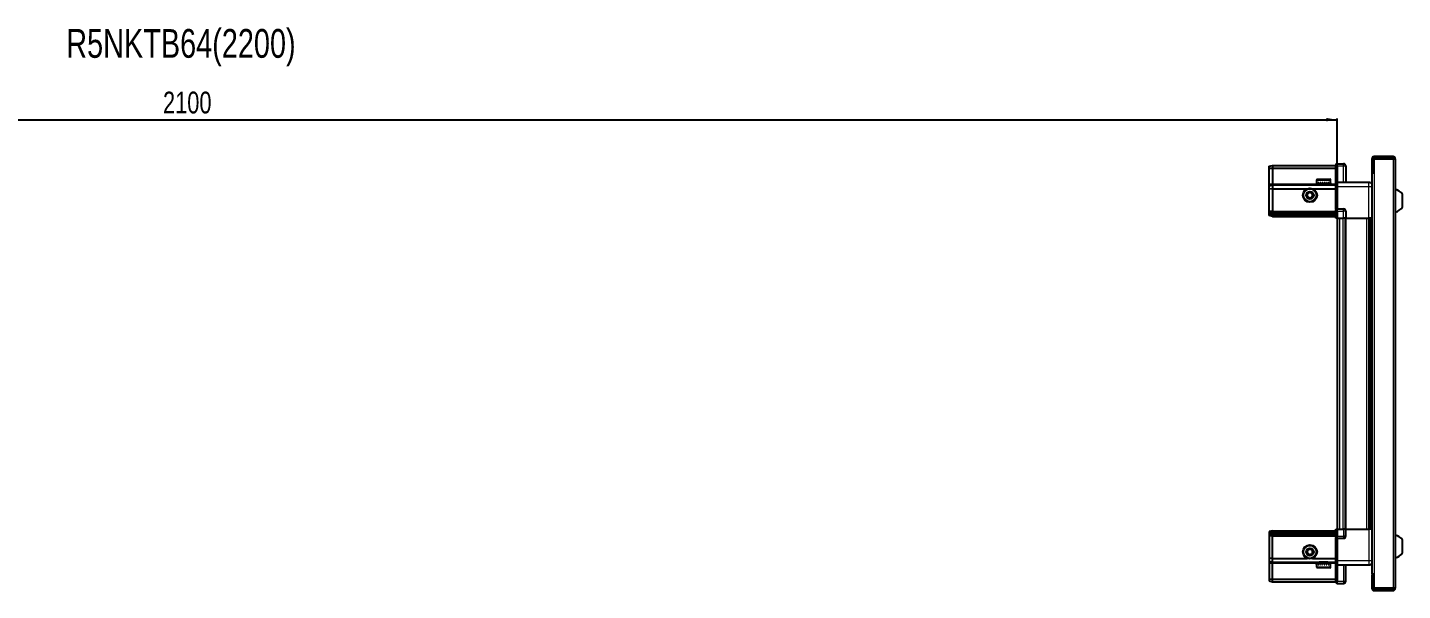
# Model space of a CAD drawing. Header units: millimetres. Extents: x 899 to 4677, y -1016 to 1812.
# Drawn here: x 2658 to 3922, y 1294 to 1812 of the extents above; entities that cross this region are included whole.
import ezdxf

# ---------------------------------------------------------------- set-up
doc = ezdxf.new("R2010")
doc.units = ezdxf.units.MM
doc.layers.add('FORMAT', color=7, linetype='Continuous')
doc.styles.add('SLDTEXTSTYLE0', font='TXT', dxfattribs={"width": 0.75})
doc.dimstyles.new('SLDDIMSTYLE0', dxfattribs={"dimtxt": 20, "dimasz": 10, "dimexe": 0, "dimexo": 0.0625, "dimgap": 5, "dimtad": 2, "dimdec": 1, "dimrnd": 1e-09, "dimzin": 12, "dimdsep": 46, "dimtxsty": 'SLDTEXTSTYLE0', "dimsah": 1, "dimcen": 0.09, "dimadec": 0, "dimazin": 3, "dimtfac": 1, "dimtofl": 0, "dimtmove": 0, "dimatfit": 3, "dimfxl": 0, "dimfrac": 2, "dimtolj": 1, "dimtzin": 12, "dimarcsym": 0})

# ---------------------------------------------------------------- blocks, each defined once
blk = doc.blocks.new('_D_4')
at = {"layer": 'FORMAT'}
for p, q in [((1762.2, 1636.9), (1762.2, 1728.4)), ((1762.2, 1727.4), (3862.2, 1727.4)), ((3862.2, 1636.9), (3862.2, 1728.4))]:
    blk.add_line(p, q, dxfattribs=at)
for points in [[(1762.2, 1727.4), (1772.2, 1725.9), (1772.2, 1729)], [(3862.2, 1727.4), (3852.2, 1729), (3852.2, 1725.9)]]:
    blk.add_solid(points, dxfattribs=at)
at = {"layer": 'FORMAT', "insert": (2782.6, 1753.2), "char_height": 20, "attachment_point": 1, "style": 'SLDTEXTSTYLE0'}
blk.add_mtext('2100', dxfattribs=at)

msp = doc.modelspace()

# ---------------------------------------------------------------- linework, layer by layer
at = {"color": 7, "linetype": 'Continuous', "lineweight": 25}
for p, q in [((3799.55, 1684.63), (3802.55, 1685.43)), ((3799.55, 1682.78), (3799.55, 1684.63)), ((3799.55, 1682.78), (3802.55, 1682.93)), ((3799.55, 1668.43), (3799.55, 1682.78)), ((3802.55, 1685.43), (3802.55, 1682.93)), ((3802.55, 1685.43), (3860.85, 1685.43)), ((3802.55, 1682.93), (3802.55, 1668.43)), ((3802.55, 1682.93), (3860.85, 1682.93)), ((3861.71, 1686.93), (3860.85, 1686.43)), ((3861.71, 1686.93), (3860.85, 1686.43)), ((3860.85, 1686.43), (3860.85, 1684.93)), ((3860.85, 1670.13), (3860.85, 1684.93)), ((3862.05, 1686.93), (3861.71, 1686.93)), ((3862.05, 1686.93), (3861.71, 1686.93)), ((3862.05, 1686.93), (3862.05, 1686.93)), ((3862.05, 1684.93), (3862.05, 1686.93)), ((3862.05, 1686.93), (3868.05, 1686.93)), ((3862.05, 1684.93), (3862.05, 1670.13)), ((3870.05, 1684.93), (3870.05, 1669.93)), ((3894.05, 1691.33), (3894.05, 1678.93)), ((3895.55, 1691.33), (3895.55, 1678.93)), ((3896.05, 1678.43), (3896.05, 1691.33)), ((3896.05, 1691.33), (3913.45, 1691.33)), ((3913.45, 1693.43), (3896.15, 1693.43)), ((3913.45, 1691.93), (3896.15, 1691.93)), ((3913.45, 1691.93), (3913.45, 1693.43)), ((3913.45, 1691.33), (3915.55, 1691.33)), ((3915.55, 1691.33), (3915.55, 1296.53)), ((3843.05, 1671.83), (3843.05, 1668.93)), ((3843.05, 1668.93), (3843.09, 1668.93)), ((3843.21, 1669.43), (3843.09, 1669.43)), ((3843.09, 1669.43), (3843.09, 1668.93)), ((3843.09, 1668.93), (3843.21, 1668.93)), ((3843.21, 1669.43), (3843.21, 1668.93)), ((3843.21, 1668.93), (3843.62, 1668.93)), ((3843.96, 1669.43), (3843.62, 1669.43)), ((3843.62, 1669.43), (3843.62, 1668.93)), ((3843.62, 1668.93), (3843.96, 1668.93)), ((3843.85, 1672.63), (3855.25, 1672.63)), ((3843.96, 1669.43), (3843.96, 1668.93)), ((3843.96, 1668.93), (3844.73, 1668.93)), ((3845.25, 1669.43), (3844.73, 1669.43)), ((3844.73, 1669.43), (3844.73, 1668.93)), ((3844.73, 1668.93), (3845.25, 1668.93)), ((3845.15, 1668.93), (3845.15, 1668.83)), ((3845.15, 1668.83), (3853.95, 1668.83)), ((3845.25, 1669.43), (3845.25, 1668.93)), ((3845.25, 1668.93), (3846.31, 1668.93)), ((3846.97, 1669.43), (3846.31, 1669.43)), ((3846.31, 1669.43), (3846.31, 1668.93)), ((3846.31, 1668.93), (3846.97, 1668.93)), ((3846.97, 1669.43), (3846.97, 1668.93)), ((3846.97, 1668.93), (3848.21, 1668.93)), ((3848.94, 1669.43), (3848.21, 1669.43)), ((3848.21, 1669.43), (3848.21, 1668.93)), ((3848.21, 1668.93), (3848.64, 1668.93)), ((3848.64, 1669.43), (3848.64, 1668.93)), ((3848.94, 1669.43), (3848.94, 1668.93)), ((3848.94, 1668.93), (3850.24, 1668.93)), ((3850.97, 1669.43), (3850.24, 1669.43)), ((3850.24, 1669.43), (3850.24, 1668.93)), ((3850.51, 1669.43), (3850.51, 1668.93)), ((3850.51, 1668.93), (3850.97, 1668.93)), ((3850.97, 1669.43), (3850.97, 1668.93)), ((3850.97, 1668.93), (3852.2, 1668.93)), ((3852.86, 1669.43), (3852.2, 1669.43)), ((3852.2, 1669.43), (3852.2, 1668.93)), ((3852.2, 1668.93), (3852.86, 1668.93)), ((3852.86, 1669.43), (3852.86, 1668.93)), ((3852.86, 1668.93), (3853.91, 1668.93)), ((3854.43, 1669.43), (3853.91, 1669.43)), ((3853.91, 1669.43), (3853.91, 1668.93)), ((3853.91, 1668.93), (3854.43, 1668.93)), ((3853.95, 1668.83), (3853.95, 1668.93)), ((3854.43, 1669.43), (3854.43, 1668.93)), ((3854.43, 1668.93), (3855.18, 1668.93)), ((3855.52, 1669.43), (3855.18, 1669.43)), ((3855.18, 1669.43), (3855.18, 1668.93)), ((3855.18, 1668.93), (3855.52, 1668.93)), ((3855.52, 1669.43), (3855.52, 1668.93)), ((3855.52, 1668.93), (3855.91, 1668.93)), ((3856.02, 1669.43), (3855.91, 1669.43)), ((3855.91, 1669.43), (3855.91, 1668.93)), ((3855.91, 1668.93), (3856.02, 1668.93)), ((3856.02, 1669.43), (3856.02, 1668.93)), ((3856.02, 1668.93), (3856.05, 1668.93)), ((3856.05, 1668.93), (3856.05, 1671.83)), ((3860.85, 1669.93), (3860.85, 1670.13)), ((3862.05, 1669.93), (3860.85, 1669.93)), ((3860.85, 1665.93), (3860.85, 1669.93)), ((3862.05, 1670.13), (3862.05, 1669.93)), ((3862.05, 1669.93), (3862.05, 1665.93)), ((3862.05, 1669.93), (3891.05, 1669.93)), ((3893.95, 1678.43), (3893.95, 1309.43)), ((3893.95, 1678.43), (3896.05, 1678.43)), ((3894.05, 1678.93), (3895.55, 1678.93)), ((3799.55, 1666.63), (3799.55, 1668.43)), ((3799.55, 1666.63), (3802.55, 1667.43)), ((3799.55, 1663.6), (3799.55, 1666.63)), ((3802.55, 1663.93), (3799.55, 1663.6)), ((3799.55, 1643.43), (3799.55, 1663.6)), ((3802.55, 1668.43), (3802.55, 1667.43)), ((3802.55, 1667.43), (3802.55, 1663.93)), ((3802.55, 1667.43), (3860.85, 1667.43)), ((3802.55, 1663.93), (3802.55, 1643.43)), ((3802.55, 1663.93), (3834.55, 1663.93)), ((3839.55, 1663.93), (3860.85, 1663.93)), ((3845.55, 1668.43), (3846.24, 1667.95)), ((3845.55, 1668.43), (3853.55, 1668.43)), ((3846.24, 1667.95), (3845.55, 1667.47)), ((3845.55, 1667.47), (3845.55, 1667.43)), ((3845.55, 1667.47), (3853.55, 1667.47)), ((3846.24, 1667.95), (3852.86, 1667.95)), ((3852.86, 1667.95), (3853.55, 1668.43)), ((3853.55, 1667.47), (3852.86, 1667.95)), ((3853.55, 1667.43), (3853.55, 1667.47)), ((3860.85, 1645.63), (3860.85, 1665.93)), ((3862.05, 1665.93), (3862.05, 1645.63)), ((3922.15, 1646.93), (3922.15, 1658.93)), ((3799.55, 1641.63), (3799.55, 1643.43)), ((3802.55, 1643.43), (3802.55, 1642.43)), ((3860.85, 1645.43), (3860.85, 1645.63)), ((3862.05, 1645.43), (3860.85, 1645.43)), ((3860.85, 1645.43), (3860.85, 1644.76)), ((3860.85, 1636.93), (3860.85, 1644.76)), ((3861.71, 1643.43), (3861.71, 1636.93)), ((3862.05, 1645.63), (3862.05, 1645.43)), ((3862.05, 1643.43), (3862.05, 1645.43)), ((3862.05, 1643.43), (3862.05, 1645.43)), ((3862.05, 1645.43), (3868.05, 1645.43)), ((3862.05, 1643.43), (3862.05, 1636.93)), ((3870.05, 1643.43), (3870.05, 1636.93)), ((3802.55, 1642.43), (3799.55, 1641.63)), ((3799.55, 1640.89), (3799.55, 1641.63)), ((3802.55, 1641.43), (3799.55, 1640.89)), ((3799.55, 1640.39), (3799.55, 1640.89)), ((3802.55, 1639.93), (3799.55, 1640.39)), ((3799.55, 1639.24), (3799.55, 1640.39)), ((3802.55, 1638.43), (3799.55, 1639.24)), ((3802.55, 1642.43), (3802.55, 1641.43)), ((3802.55, 1642.43), (3860.85, 1642.43)), ((3802.55, 1641.43), (3860.85, 1641.43)), ((3802.55, 1641.43), (3802.55, 1639.93)), ((3802.55, 1639.93), (3802.55, 1638.43)), ((3802.55, 1639.93), (3860.85, 1639.93)), ((3802.55, 1638.43), (3860.85, 1638.43)), ((3861.71, 1636.93), (3860.85, 1636.93)), ((3862.05, 1636.93), (3861.71, 1636.93)), ((3862.05, 1636.93), (3868.05, 1636.93)), ((3862.2, 1636.93), (3862.2, 1350.93)), ((3870.05, 1636.93), (3868.05, 1636.93)), ((3869.4, 1636.93), (3869.4, 1350.93)), ((3870.05, 1636.93), (3891.05, 1636.93)), ((3892.07, 1350.93), (3892.07, 1636.93)), ((3892.11, 1350.93), (3892.11, 1636.93)), ((3893.9, 1636.93), (3893.9, 1350.93)), ((3802.55, 1349.43), (3799.55, 1348.63)), ((3799.55, 1348.63), (3799.55, 1347.48)), ((3802.55, 1347.93), (3799.55, 1347.48)), ((3799.55, 1347.48), (3799.55, 1346.98)), ((3802.55, 1346.43), (3799.55, 1346.98)), ((3799.55, 1346.98), (3799.55, 1346.24)), ((3802.55, 1345.43), (3799.55, 1346.24)), ((3799.55, 1346.24), (3799.55, 1344.43)), ((3799.55, 1344.43), (3799.55, 1324.27)), ((3802.55, 1347.93), (3802.55, 1349.43)), ((3802.55, 1349.43), (3860.85, 1349.43)), ((3802.55, 1346.43), (3802.55, 1347.93)), ((3802.55, 1347.93), (3860.85, 1347.93)), ((3802.55, 1346.43), (3860.85, 1346.43)), ((3802.55, 1345.43), (3802.55, 1346.43)), ((3802.55, 1345.43), (3860.85, 1345.43)), ((3802.55, 1344.43), (3802.55, 1345.43)), ((3802.55, 1323.93), (3802.55, 1344.43)), ((3860.85, 1343.11), (3860.85, 1350.93)), ((3860.85, 1350.93), (3861.71, 1350.93)), ((3860.85, 1343.11), (3860.85, 1342.43)), ((3862.05, 1342.43), (3860.85, 1342.43)), ((3860.85, 1342.23), (3860.85, 1342.43)), ((3860.85, 1321.93), (3860.85, 1342.23)), ((3861.71, 1350.93), (3861.71, 1350.93)), ((3861.71, 1350.93), (3861.71, 1344.43)), ((3862.05, 1350.93), (3861.71, 1350.93)), ((3862.05, 1350.93), (3862.05, 1344.43)), ((3862.05, 1350.93), (3862.05, 1350.93)), ((3862.05, 1350.93), (3868.05, 1350.93)), ((3862.05, 1350.93), (3862.05, 1344.43)), ((3862.05, 1342.43), (3862.05, 1344.43)), ((3862.05, 1342.43), (3862.05, 1342.23)), ((3862.05, 1342.43), (3868.05, 1342.43)), ((3862.05, 1342.23), (3862.05, 1321.93)), ((3870.05, 1350.93), (3868.05, 1350.93)), ((3870.05, 1344.43), (3870.05, 1350.93)), ((3870.05, 1350.93), (3891.05, 1350.93)), ((3922.15, 1328.93), (3922.15, 1340.93)), ((3802.55, 1323.93), (3799.55, 1324.27)), ((3799.55, 1324.27), (3799.55, 1321.24)), ((3799.55, 1321.24), (3802.55, 1320.43)), ((3799.55, 1321.24), (3799.55, 1319.43)), ((3799.55, 1319.43), (3799.55, 1305.09)), ((3802.55, 1323.93), (3834.55, 1323.93)), ((3802.55, 1320.43), (3802.55, 1323.93)), ((3802.55, 1320.43), (3860.85, 1320.43)), ((3802.55, 1319.43), (3802.55, 1320.43)), ((3802.55, 1304.93), (3802.55, 1319.43)), ((3839.55, 1323.93), (3860.85, 1323.93)), ((3843.05, 1318.93), (3843.05, 1316.03)), ((3843.07, 1318.93), (3843.05, 1318.93)), ((3843.07, 1318.43), (3843.07, 1318.93)), ((3843.16, 1318.93), (3843.07, 1318.93)), ((3843.07, 1318.43), (3843.16, 1318.43)), ((3843.16, 1318.43), (3843.16, 1318.93)), ((3843.54, 1318.93), (3843.16, 1318.93)), ((3843.54, 1318.43), (3843.54, 1318.93)), ((3843.86, 1318.93), (3843.54, 1318.93)), ((3843.54, 1318.43), (3843.86, 1318.43)), ((3855.25, 1315.23), (3843.85, 1315.23)), ((3843.86, 1318.43), (3843.86, 1318.93)), ((3844.59, 1318.93), (3843.86, 1318.93)), ((3844.59, 1318.43), (3844.59, 1318.93)), ((3845.1, 1318.93), (3844.59, 1318.93)), ((3844.59, 1318.43), (3845.1, 1318.43)), ((3845.1, 1318.43), (3845.1, 1318.93)), ((3846.14, 1318.93), (3845.1, 1318.93)), ((3845.15, 1319.03), (3845.15, 1318.93)), ((3853.95, 1319.03), (3845.15, 1319.03)), ((3845.55, 1320.43), (3845.55, 1320.4)), ((3845.55, 1320.4), (3846.24, 1319.92)), ((3853.55, 1320.4), (3845.55, 1320.4)), ((3846.24, 1319.92), (3845.55, 1319.43)), ((3853.55, 1319.43), (3845.55, 1319.43)), ((3846.14, 1318.43), (3846.14, 1318.93)), ((3846.79, 1318.93), (3846.14, 1318.93)), ((3846.14, 1318.43), (3846.79, 1318.43)), ((3852.86, 1319.92), (3846.24, 1319.92)), ((3846.79, 1318.43), (3846.79, 1318.93)), ((3848.01, 1318.93), (3846.79, 1318.93)), ((3848.01, 1318.43), (3848.01, 1318.93)), ((3848.51, 1318.93), (3848.01, 1318.93)), ((3848.01, 1318.43), (3848.74, 1318.43)), ((3848.51, 1318.43), (3848.51, 1318.93)), ((3848.74, 1318.43), (3848.74, 1318.93)), ((3850.04, 1318.93), (3848.74, 1318.93)), ((3850.04, 1318.43), (3850.04, 1318.93)), ((3850.04, 1318.43), (3850.77, 1318.43)), ((3850.38, 1318.43), (3850.38, 1318.93)), ((3850.77, 1318.93), (3850.38, 1318.93)), ((3850.77, 1318.43), (3850.77, 1318.93)), ((3852.02, 1318.93), (3850.77, 1318.93)), ((3852.02, 1318.43), (3852.02, 1318.93)), ((3852.69, 1318.93), (3852.02, 1318.93)), ((3852.02, 1318.43), (3852.69, 1318.43)), ((3852.69, 1318.43), (3852.69, 1318.93)), ((3853.76, 1318.93), (3852.69, 1318.93)), ((3852.86, 1319.92), (3853.55, 1320.4)), ((3853.55, 1319.43), (3852.86, 1319.92)), ((3853.55, 1320.4), (3853.55, 1320.43)), ((3853.76, 1318.43), (3853.76, 1318.93)), ((3854.29, 1318.93), (3853.76, 1318.93)), ((3853.76, 1318.43), (3854.29, 1318.43)), ((3853.95, 1318.93), (3853.95, 1319.03)), ((3854.29, 1318.43), (3854.29, 1318.93)), ((3855.08, 1318.93), (3854.29, 1318.93)), ((3855.08, 1318.43), (3855.08, 1318.93)), ((3855.43, 1318.93), (3855.08, 1318.93)), ((3855.08, 1318.43), (3855.43, 1318.43)), ((3855.43, 1318.43), (3855.43, 1318.93)), ((3855.86, 1318.93), (3855.43, 1318.93)), ((3855.86, 1318.43), (3855.86, 1318.93)), ((3856, 1318.93), (3855.86, 1318.93)), ((3855.86, 1318.43), (3856, 1318.43)), ((3856, 1318.43), (3856, 1318.93)), ((3856.05, 1318.93), (3856, 1318.93)), ((3856.05, 1316.03), (3856.05, 1318.93)), ((3860.85, 1317.93), (3860.85, 1321.93)), ((3862.05, 1317.93), (3860.85, 1317.93)), ((3860.85, 1317.73), (3860.85, 1317.93)), ((3860.85, 1302.93), (3860.85, 1317.73)), ((3862.05, 1321.93), (3862.05, 1317.93)), ((3862.05, 1317.93), (3862.05, 1317.73)), ((3862.05, 1317.93), (3891.05, 1317.93)), ((3862.05, 1317.73), (3862.05, 1302.93)), ((3862.05, 1317.73), (3862.05, 1302.93)), ((3870.05, 1302.93), (3870.05, 1317.93)), ((3799.55, 1305.09), (3802.55, 1304.93)), ((3799.55, 1305.09), (3799.55, 1303.24)), ((3799.55, 1303.24), (3802.55, 1302.43)), ((3802.55, 1304.93), (3860.85, 1304.93)), ((3802.55, 1302.43), (3802.55, 1304.93)), ((3802.55, 1302.43), (3860.85, 1302.43)), ((3860.85, 1302.93), (3860.85, 1301.43)), ((3862.05, 1300.93), (3862.05, 1302.93)), ((3896.05, 1309.43), (3893.95, 1309.43)), ((3894.05, 1308.93), (3895.55, 1308.93)), ((3894.05, 1308.93), (3894.05, 1296.53)), ((3895.55, 1308.93), (3895.55, 1296.53)), ((3896.05, 1296.53), (3896.05, 1309.43)), ((3860.85, 1301.43), (3861.71, 1300.93)), ((3862.05, 1300.93), (3861.71, 1300.93)), ((3862.05, 1300.93), (3868.05, 1300.93)), ((3913.45, 1296.53), (3896.05, 1296.53)), ((3896.15, 1295.93), (3913.45, 1295.93)), ((3896.15, 1294.43), (3913.45, 1294.43)), ((3915.55, 1296.53), (3913.45, 1296.53)), ((3913.45, 1295.93), (3913.45, 1294.43))]:
    msp.add_line(p, q, dxfattribs=at)
at = {"color": 8, "linetype": 'Continuous', "lineweight": 18}
for p, q in [((3862.05, 1684.93), (3860.85, 1684.93)), ((3862.05, 1684.93), (3868.05, 1684.93)), ((3868.05, 1684.93), (3868.05, 1686.93)), ((3868.05, 1669.93), (3868.05, 1684.93)), ((3868.05, 1684.93), (3870.05, 1684.93)), ((3895.55, 1691.33), (3894.05, 1691.33)), ((3896.15, 1691.93), (3896.15, 1693.43)), ((3913.45, 1691.33), (3913.45, 1296.53)), ((3843.05, 1671.83), (3856.05, 1671.83)), ((3860.85, 1670.13), (3862.05, 1670.13)), ((3896.05, 1678.43), (3896.05, 1309.43)), ((3799.55, 1668.43), (3802.55, 1668.43)), ((3802.55, 1668.43), (3845.55, 1668.43)), ((3853.55, 1668.43), (3860.85, 1668.43)), ((3862.05, 1665.93), (3860.85, 1665.93)), ((3862.05, 1665.93), (3891.05, 1665.93)), ((3891.05, 1636.93), (3891.05, 1665.93)), ((3802.55, 1643.43), (3799.55, 1643.43)), ((3802.55, 1643.43), (3860.85, 1643.43)), ((3860.85, 1645.63), (3862.05, 1645.63)), ((3862.05, 1643.43), (3861.71, 1643.43)), ((3862.05, 1643.43), (3868.05, 1643.43)), ((3868.05, 1643.43), (3868.05, 1645.43)), ((3868.05, 1636.93), (3868.05, 1643.43)), ((3870.05, 1643.43), (3868.05, 1643.43)), ((3864.2, 1636.93), (3864.2, 1350.93)), ((3867.4, 1636.93), (3867.4, 1350.93)), ((3870.05, 1636.93), (3870.05, 1350.93)), ((3889.45, 1350.93), (3889.45, 1636.93)), ((3890.86, 1636.93), (3890.86, 1350.93)), ((3893.31, 1350.93), (3893.31, 1636.93)), ((3802.55, 1344.43), (3799.55, 1344.43)), ((3802.55, 1344.43), (3860.85, 1344.43)), ((3862.05, 1342.23), (3860.85, 1342.23)), ((3862.05, 1350.93), (3861.71, 1350.93)), ((3862.05, 1344.43), (3861.71, 1344.43)), ((3862.05, 1344.43), (3868.05, 1344.43)), ((3868.05, 1350.93), (3868.05, 1344.43)), ((3870.05, 1344.43), (3868.05, 1344.43)), ((3868.05, 1344.43), (3868.05, 1342.43)), ((3891.05, 1350.93), (3891.05, 1321.93)), ((3799.55, 1319.43), (3802.55, 1319.43)), ((3802.55, 1319.43), (3845.55, 1319.43)), ((3856.05, 1316.03), (3843.05, 1316.03)), ((3853.55, 1319.43), (3860.85, 1319.43)), ((3862.05, 1321.93), (3860.85, 1321.93)), ((3862.05, 1317.73), (3860.85, 1317.73)), ((3862.05, 1321.93), (3891.05, 1321.93)), ((3868.05, 1317.93), (3868.05, 1302.93)), ((3862.05, 1302.93), (3860.85, 1302.93)), ((3862.05, 1302.93), (3868.05, 1302.93)), ((3868.05, 1302.93), (3870.05, 1302.93)), ((3868.05, 1302.93), (3868.05, 1300.93)), ((3895.55, 1296.53), (3894.05, 1296.53)), ((3896.15, 1295.93), (3896.15, 1294.43))]:
    msp.add_line(p, q, dxfattribs=at)
at = {"color": 7, "linetype": 'Continuous', "lineweight": 25}
for centre, radius in [((3837.05, 1657.93), 6.5), ((3837.05, 1657.93), 3.46), ((3837.05, 1329.93), 6.5), ((3837.05, 1329.93), 3.46)]:
    msp.add_circle(centre, radius, dxfattribs=at)
at = {"color": 8, "linetype": 'Continuous', "lineweight": 18}
for centre in [(3837.05, 1657.93), (3837.05, 1329.93)]:
    msp.add_circle(centre, 5.7, dxfattribs=at)
at = {"color": 7, "linetype": 'Continuous', "lineweight": 25}
for centre, radius, start, end in [((3868.05, 1684.93), 2, 0, 90), ((3896.15, 1691.33), 2.1, 90, 180), ((3896.15, 1691.33), 0.6, 90, 180), ((3913.45, 1691.33), 2.1, 0, 90), ((3913.45, 1691.33), 0.6, 0, 90), ((3843.85, 1671.83), 0.8, 90, 180), ((3845.15, 1668.43), 0.4, 0, 90), ((3853.95, 1668.43), 0.4, 90, 180), ((3855.25, 1671.83), 0.8, 0, 90), ((3837.05, 1657.93), 2.5, 120.74103, 180.74103), ((3837.05, 1657.93), 2.5, 180.74103, 240.74103), ((3837.05, 1657.93), 2.5, 60.74103, 120.74103), ((3837.05, 1657.93), 2.5, 0.74103, 60.74103), ((3837.05, 1657.93), 2.5, 300.74103, 0.74103), ((3912.52, 1651.91), 11.91, 36.1266, 75.29965), ((3837.05, 1657.93), 2.5, 240.74103, 300.74103), ((3868.05, 1643.43), 2, 0, 90), ((3912.52, 1653.96), 11.91, 284.70035, 323.8734), ((3868.05, 1344.43), 2, 270, 0), ((3912.52, 1333.91), 11.91, 36.1266, 75.29965), ((3837.05, 1329.93), 2.5, 155.91157, 215.91157), ((3837.05, 1329.93), 2.5, 95.91157, 155.91157), ((3837.05, 1329.93), 2.5, 215.91157, 275.91157), ((3837.05, 1329.93), 2.5, 35.91157, 95.91157), ((3837.05, 1329.93), 2.5, 275.91157, 335.91157), ((3837.05, 1329.93), 2.5, 335.91157, 35.91157), ((3912.52, 1335.96), 11.91, 284.70035, 323.8734), ((3843.85, 1316.03), 0.8, 180, 270), ((3845.15, 1319.43), 0.4, 270, 360), ((3853.95, 1319.43), 0.4, 180, 270), ((3855.25, 1316.03), 0.8, 270, 360), ((3868.05, 1302.93), 2, 270, 0), ((3896.15, 1296.53), 2.1, 180, 270), ((3896.15, 1296.53), 0.6, 180, 270), ((3913.45, 1296.53), 2.1, 270, 0), ((3913.45, 1296.53), 0.6, 270, 0)]:
    msp.add_arc(centre, radius, start, end, dxfattribs=at)
for centre, start_param, end_param in [((3858.25, 1643.43), 0, 0.7227342), ((3858.25, 1344.43), 5.5604511, 6.2831853)]:
    msp.add_ellipse(centre, major_axis=(3.46, 0), ratio=0.5773503, start_param=start_param, end_param=end_param, dxfattribs=at)
for points, knots in [([(3891.05, 1669.93), (3891.49, 1669.89), (3892.17, 1669.82), (3892.98, 1669.38), (3893.53, 1668.94), (3893.81, 1668.57), (3893.95, 1668.39)], [0, 0, 0, 0, 0.3842982, 0.5911726, 0.8024372, 1, 1, 1, 1]), ([(3834.53, 1659.34), (3834.97, 1659.61), (3835.8, 1660.1), (3836.63, 1660.59), (3837.01, 1660.82)], [0, 0, 0, 0, 0.5346859, 1, 1, 1, 1]), ([(3834.57, 1656.46), (3834.57, 1656.58), (3834.56, 1657.18), (3834.54, 1658.18), (3834.53, 1659), (3834.53, 1659.34)], [0, 0, 0, 0, 0.13312467, 0.63709944, 1, 1, 1, 1]), ([(3837.09, 1655.05), (3836.64, 1655.3), (3835.79, 1655.77), (3834.96, 1656.24), (3834.57, 1656.46)], [0, 0, 0, 0, 0.5346859, 1, 1, 1, 1]), ([(3837.01, 1660.82), (3837.46, 1660.57), (3838.3, 1660.1), (3839.14, 1659.63), (3839.53, 1659.41)], [0, 0, 0, 0, 0.53468586, 1, 1, 1, 1]), ([(3839.57, 1656.52), (3839.12, 1656.26), (3838.29, 1655.77), (3837.47, 1655.28), (3837.09, 1655.05)], [0, 0, 0, 0, 0.5346859, 1, 1, 1, 1]), ([(3839.53, 1659.41), (3839.53, 1659.06), (3839.54, 1658.24), (3839.56, 1657.25), (3839.57, 1656.65), (3839.57, 1656.52)], [0, 0, 0, 0, 0.3629006, 0.8668753, 1, 1, 1, 1]), ([(3893.9, 1636.93), (3893.86, 1636.93), (3893.64, 1636.93), (3892.92, 1636.93), (3891.96, 1636.93), (3891.31, 1636.93), (3891.05, 1636.93)], [0, 0, 0, 0, 0.0717073, 0.4209791, 0.7702508, 1, 1, 1, 1]), ([(3893.9, 1350.93), (3893.86, 1350.93), (3893.64, 1350.93), (3892.92, 1350.93), (3891.96, 1350.93), (3891.31, 1350.93), (3891.05, 1350.93)], [0, 0, 0, 0, 0.0717073, 0.4209791, 0.7702508, 1, 1, 1, 1]), ([(3834.18, 1329.64), (3834.39, 1330.11), (3834.78, 1330.99), (3835.17, 1331.86), (3835.36, 1332.27)], [0, 0, 0, 0, 0.5346859, 1, 1, 1, 1]), ([(3835.87, 1327.3), (3835.57, 1327.72), (3835, 1328.5), (3834.44, 1329.27), (3834.18, 1329.64)], [0, 0, 0, 0, 0.5346859, 1, 1, 1, 1]), ([(3835.36, 1332.27), (3835.7, 1332.31), (3836.52, 1332.39), (3837.51, 1332.49), (3838.1, 1332.56), (3838.23, 1332.57)], [0, 0, 0, 0, 0.36290056, 0.86687533, 1, 1, 1, 1]), ([(3838.74, 1327.6), (3838.62, 1327.58), (3838.02, 1327.52), (3837.03, 1327.42), (3836.21, 1327.33), (3835.87, 1327.3)], [0, 0, 0, 0, 0.1331247, 0.6370994, 1, 1, 1, 1]), ([(3838.23, 1332.57), (3838.53, 1332.15), (3839.09, 1331.37), (3839.66, 1330.59), (3839.92, 1330.23)], [0, 0, 0, 0, 0.5346859, 1, 1, 1, 1]), ([(3839.92, 1330.23), (3839.71, 1329.76), (3839.32, 1328.88), (3838.92, 1328), (3838.74, 1327.6)], [0, 0, 0, 0, 0.5346859, 1, 1, 1, 1]), ([(3891.05, 1317.93), (3891.49, 1317.98), (3892.17, 1318.05), (3892.98, 1318.49), (3893.53, 1318.93), (3893.81, 1319.3), (3893.95, 1319.48)], [0, 0, 0, 0, 0.3842982, 0.5911726, 0.8024372, 1, 1, 1, 1])]:
    msp.add_open_spline(points, degree=3, knots=knots, dxfattribs=at)
at = {"color": 8, "linetype": 'Continuous', "lineweight": 18}
for points in [[(3891.05, 1665.93), (3891.05, 1666.46), (3891.05, 1667.51), (3891.05, 1668.83), (3891.05, 1669.75), (3891.05, 1669.87), (3891.05, 1669.93)], [(3891.05, 1321.93), (3891.05, 1321.41), (3891.05, 1320.36), (3891.05, 1319.04), (3891.05, 1318.11), (3891.05, 1317.99), (3891.05, 1317.93)]]:
    msp.add_open_spline(points, degree=3, dxfattribs=at)
for points in [[(3891.05, 1665.93), (3891.49, 1665.93), (3892.17, 1665.93), (3892.98, 1665.93), (3893.53, 1665.93), (3893.81, 1665.93), (3893.95, 1665.93)], [(3891.05, 1321.93), (3891.49, 1321.93), (3892.17, 1321.93), (3892.98, 1321.93), (3893.53, 1321.93), (3893.81, 1321.93), (3893.95, 1321.93)]]:
    msp.add_open_spline(points, degree=3, knots=[0, 0, 0, 0, 0.3842982, 0.5911726, 0.8024372, 1, 1, 1, 1], dxfattribs=at)

# ---------------------------------------------------------------- texts
at = {"layer": 'FORMAT', "insert": (2693.64, 1810.8), "char_height": 26.4583, "attachment_point": 1, "style": 'SLDTEXTSTYLE0'}
msp.add_mtext('R5NKTB64(2200)', dxfattribs=at)

# ---------------------------------------------------------------- dimensions: what is measured, and where the dimension line sits
at = {"layer": 'FORMAT'}
dim = msp.add_linear_dim(base=(3862.2, 1727.43), p1=(1762.2, 1636.93), p2=(3862.2, 1636.93), angle=0, dimstyle='SLDDIMSTYLE0', dxfattribs=at)
dim.commit()
dim.dimension.update_dxf_attribs({"geometry": '_D_4', "text_midpoint": (2812.2, 1727.43), "dimtype": 160})

doc.saveas('drawing.dxf')
